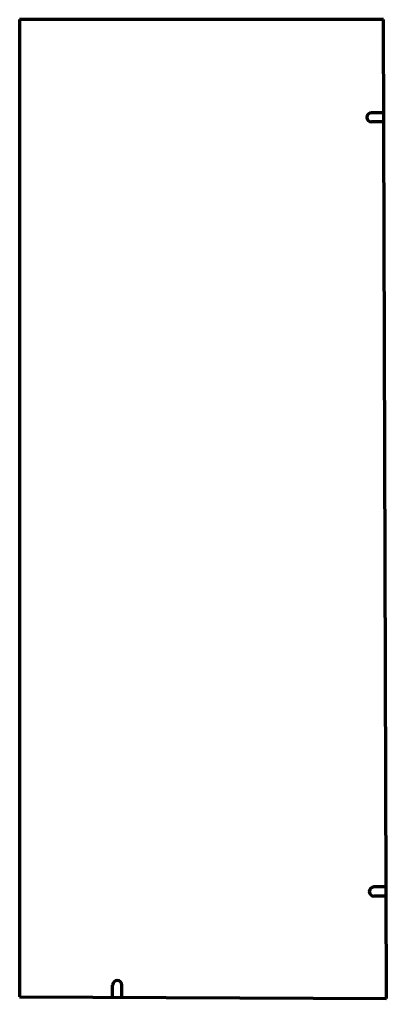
# Model space of a CAD drawing. Header units: inches. Extents: x 0 to 30.1, y 0 to 80.1.
import ezdxf

# ---------------------------------------------------------------- set-up
doc = ezdxf.new("R2010")
doc.units = ezdxf.units.IN
doc.header["$MEASUREMENT"] = 0
doc.layers.add('1', color=7, linetype='Continuous')

msp = doc.modelspace()

# ---------------------------------------------------------------- linework, layer by layer
at = {"color": 7, "lineweight": 90}
for p, q in [((0, 80.125), (0, 0.125)), ((29.812, 80.125), (0, 80.125)), ((30.062, 0), (29.812, 80.125)), ((0, 0.125), (30.062, 0))]:
    msp.add_line(p, q, dxfattribs=at)
at = {"layer": '1', "color": 7, "lineweight": 90}
for p, q in [((29.836, 72.5), (28.836, 72.497)), ((29.839, 71.75), (28.839, 71.747)), ((30.034, 9.125), (29.034, 9.122)), ((30.036, 8.375), (29.036, 8.372)), ((7.625, 0.093), (7.629, 1.093)), ((8.375, 0.09), (8.379, 1.09))]:
    msp.add_line(p, q, dxfattribs=at)
for centre, start, end in [((28.837, 72.122), 90.17877, 270.17877), ((29.035, 8.747), 90.17877, 270.17877), ((8.004, 1.092), 359.76177, 539.76177)]:
    msp.add_arc(centre, 0.375, start, end, dxfattribs=at)

doc.saveas('drawing.dxf')
